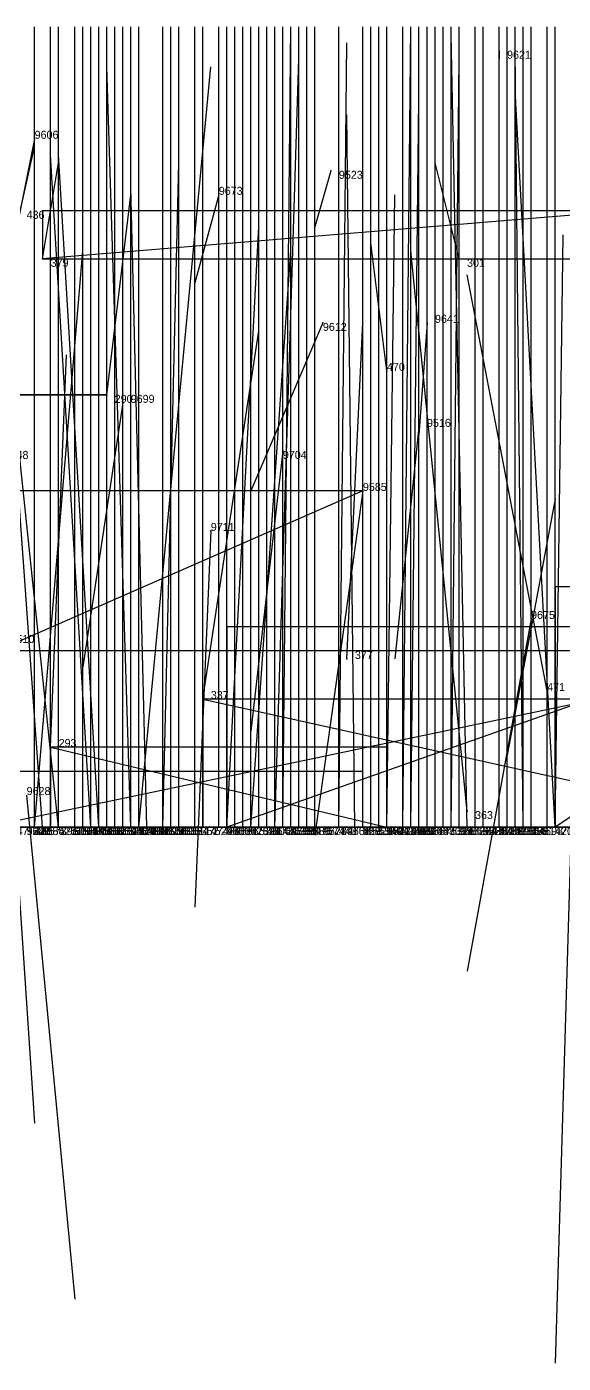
# Model space of a CAD drawing. Extents: x -0.07 to 1.1, y -0.07 to 1.1.
# Drawn here: x 0.26 to 0.327, y -0.067 to 0.1 of the extents above; entities that cross this region are included whole.
import ezdxf

# ---------------------------------------------------------------- set-up
doc = ezdxf.new("R2010")
doc.units = 0
for name, color, linetype in [('Clients', 3, 'CONTINUOUS'), ('Facilities', 3, 'CONTINUOUS'), ('Facilities_lines', 3, 'CONTINUOUS'), ('Min_max_boxes', 1, 'CONTINUOUS'), ('Normals', 1, 'CONTINUOUS'), ('Source_points', 5, 'CONTINUOUS'), ('Text', 3, 'CONTINUOUS')]:
    doc.layers.add(name, color=color, linetype=linetype)

msp = doc.modelspace()

# ---------------------------------------------------------------- linework, layer by layer
at = {"layer": 'Clients', "color": 5}
for p in [(0.262, 0.071), (0.261, 0, 0.256), (0.263, 0, 0.517), (0.264, 0, 0.17), (0.266, 0, 0.744), (0.266, 0, 0.737), (0.266, 0, 0.806), (0.266, 0, 0.857), (0.266, 0, 0.866), (0.267, 0, 0.543), (0.268, 0, 0.161), (0.268, 0, 0.25), (0.268, 0, 0.313), (0.269, 0, 0.419), (0.269, 0, 0.99), (0.27, 0, 0.338), (0.271, 0, 0.193), (0.272, 0, 0.22), (0.272, 0, 0.728), (0.273, 0, 0.41), (0.273, 0, 0.601), (0.273, 0, 0.954), (0.274, 0, 0.268), (0.274, 0, 0.513), (0.274, 0, 0.589), (0.275, 0, 0.987), (0.277, 0, 0.482), (0.277, 0, 0.983), (0.277, 0, 0.855), (0.278, 0, 0.207), (0.278, 0, 0.823), (0.278, 0, 0.819), (0.279, 0, 0.86), (0.281, 0, 0.409), (0.281, 0, 0.63), (0.282, 0, 0.354), (0.284, 0, 0.335), (0.284, 0, 0.358), (0.284, 0, 0.898), (0.285, 0, 0.225), (0.285, 0, 0.989), (0.286, 0, 0.342), (0.287, 0, 0.175), (0.288, 0, 0.651), (0.289, 0, 0.438), (0.289, 0, 0.617), (0.29, 0, 0.384), (0.291, 0, 0.413), (0.292, 0, 0.369), (0.292, 0, 0.493), (0.293, 0, 0.238), (0.293, 0, 0.211), (0.294, 0, 0.193), (0.294, 0, 0.615), (0.294, 0, 0.775), (0.295, 0, 0.467), (0.296, 0, 0.868), (0.299, 0, 0.226), (0.299, 0, 0.495), (0.302, 0, 0.213), (0.302, 0, 0.578), (0.303, 0, 0.584), (0.303, 0, 0.748), (0.304, 0, 0.595), (0.305, 0, 0.004), (0.305, 0, 0.106), (0.305, 0, 0.338), (0.305, 0, 0.4), (0.307, 0, 0.382), (0.307, 0, 0.727), (0.308, 0, 0.347), (0.308, 0, 0.452), (0.308, 0, 0.528), (0.309, 0, 0.847), (0.31, 0, 0.833), (0.311, 0, 0.113), (0.312, 0, 0.426), (0.312, 0, 0.683), (0.313, 0, 0.547), (0.313, 0, 0.95), (0.314, 0, 0.209), (0.314, 0, 0.351), (0.316, 0, 0.652), (0.317, 0, 0.314), (0.317, 0, 0.78), (0.317, 0, 0.776), (0.319, 0, 0.247), (0.319, 0, 0.321), (0.319, 0, 0.682), (0.32, 0, 0.21), (0.32, 0, 0.373), (0.32, 0, 0.486), (0.321, 0, 0.423), (0.322, 0, 0.772), (0.323, 0, 0.309), (0.323, 0, 0.373), (0.325, 0, 0.502), (0.326, 0, 0.209), (0.326, 0, 0.992), (0.326, 0, 0.778)]:
    msp.add_point(p, dxfattribs=at)
at = {"layer": 'Facilities', "color": 3}
for p in [(0.319, 0.097, 1), (0.261, 0.086, 1), (0.298, 0.082, 1), (0.284, 0.079, 1), (0.314, 0.071), (0.297, 0.063, 1), (0.31, 0.063, 1), (0.305, 0.057), (0.27, 0.054), (0.272, 0.053, 1), (0.309, 0.05, 1), (0.292, 0.047, 1), (0.302, 0.042, 1), (0.326, 0.041, 1), (0.283, 0.037, 1), (0.323, 0.026, 1), (0.3, 0.021), (0.325, 0.017), (0.282, 0.016), (0.263, 0.01), (0.315, 0.002), (0.261, 0, 0.018), (0.262, 0, 0.952), (0.264, 0, 0.958), (0.268, 0, 0.987), (0.271, 0, 0.095), (0.274, 0, 0.056), (0.286, 0, 0.12), (0.286, 0, 0.963), (0.288, 0, 0.009), (0.291, 0, 0.949), (0.292, 0, 0.92), (0.296, 0, 0.861), (0.299, 0, 0.941), (0.301, 0, 0.026), (0.307, 0, 0.083), (0.308, 0, 0.962), (0.315, 0, 0.932), (0.322, 0, 0.055), (0.322, 0, 0.09), (0.326, 0, 0.026)]:
    msp.add_point(p, dxfattribs=at)
at = {"layer": 'Facilities_lines', "color": 3}
for p, q in [((0.335, 0.077), (0.262, 0.071)), ((0.27, 0.054), (0.218, 0.054)), ((0.302, 0.042, 1), (0.222, 0.007, 1)), ((0.371, 0.03, 1), (0.326, 0, 0.992)), ((0.356, 0.025, 1), (0.285, 0, 0.989)), ((0.36, 0.022), (0.255, 0, 0.006)), ((0.282, 0.016), (0.354, 0, 0.017)), ((0.263, 0.01), (0.305, 0, 0.004)), ((0.117, 0, 0.426), (0.277, 0, 0.482)), ((0.118, 0, 0.272), (0.274, 0, 0.268)), ((0.129, 0, 0.562), (0.263, 0, 0.517)), ((0.129, 0, 0.562), (0.274, 0, 0.513)), ((0.129, 0, 0.562), (0.267, 0, 0.543)), ((0.129, 0, 0.562), (0.273, 0, 0.601)), ((0.129, 0, 0.562), (0.313, 0, 0.547)), ((0.129, 0, 0.562), (0.274, 0, 0.589)), ((0.134, 0, 0.34), (0.268, 0, 0.313)), ((0.134, 0, 0.34), (0.27, 0, 0.338)), ((0.134, 0, 0.34), (0.284, 0, 0.335)), ((0.134, 0, 0.34), (0.286, 0, 0.342)), ((0.296, 0, 0.861), (0.244, 0, 0.807)), ((0.296, 0, 0.861), (0.246, 0, 0.841)), ((0.296, 0, 0.861), (0.249, 0, 0.861)), ((0.296, 0, 0.861), (0.255, 0, 0.873)), ((0.258, 0, 0.119), (0.268, 0, 0.161)), ((0.258, 0, 0.119), (0.264, 0, 0.17)), ((0.258, 0, 0.119), (0.271, 0, 0.193)), ((0.258, 0, 0.119), (0.268, 0, 0.25)), ((0.258, 0, 0.119), (0.261, 0, 0.256)), ((0.264, 0, 0.958), (0.273, 0, 0.954)), ((0.296, 0, 0.861), (0.266, 0, 0.744)), ((0.296, 0, 0.861), (0.266, 0, 0.737)), ((0.296, 0, 0.861), (0.266, 0, 0.806)), ((0.296, 0, 0.861), (0.266, 0, 0.857)), ((0.296, 0, 0.861), (0.266, 0, 0.866)), ((0.268, 0, 0.987), (0.269, 0, 0.99)), ((0.39, 0, 0.4), (0.269, 0, 0.419)), ((0.286, 0, 0.12), (0.272, 0, 0.22)), ((0.296, 0, 0.861), (0.272, 0, 0.728)), ((0.39, 0, 0.4), (0.273, 0, 0.41)), ((0.286, 0, 0.963), (0.275, 0, 0.987)), ((0.308, 0, 0.962), (0.277, 0, 0.983)), ((0.296, 0, 0.861), (0.277, 0, 0.855)), ((0.286, 0, 0.12), (0.278, 0, 0.207)), ((0.296, 0, 0.861), (0.278, 0, 0.823)), ((0.296, 0, 0.861), (0.278, 0, 0.819)), ((0.296, 0, 0.861), (0.279, 0, 0.86)), ((0.39, 0, 0.4), (0.281, 0, 0.409)), ((0.43, 0, 0.635), (0.281, 0, 0.63)), ((0.39, 0, 0.4), (0.282, 0, 0.354)), ((0.39, 0, 0.4), (0.284, 0, 0.358)), ((0.296, 0, 0.861), (0.284, 0, 0.898)), ((0.286, 0, 0.12), (0.285, 0, 0.225)), ((0.286, 0, 0.12), (0.287, 0, 0.175)), ((0.286, 0, 0.12), (0.294, 0, 0.193)), ((0.286, 0, 0.12), (0.293, 0, 0.238)), ((0.286, 0, 0.12), (0.319, 0, 0.247)), ((0.286, 0, 0.12), (0.32, 0, 0.21)), ((0.286, 0, 0.12), (0.302, 0, 0.213)), ((0.286, 0, 0.12), (0.293, 0, 0.211)), ((0.286, 0, 0.12), (0.305, 0, 0.106)), ((0.286, 0, 0.12), (0.311, 0, 0.113)), ((0.286, 0, 0.12), (0.326, 0, 0.209)), ((0.286, 0, 0.12), (0.299, 0, 0.226)), ((0.286, 0, 0.12), (0.314, 0, 0.209)), ((0.43, 0, 0.635), (0.288, 0, 0.651)), ((0.39, 0, 0.4), (0.289, 0, 0.438)), ((0.43, 0, 0.635), (0.289, 0, 0.617)), ((0.39, 0, 0.4), (0.29, 0, 0.384)), ((0.39, 0, 0.4), (0.291, 0, 0.413)), ((0.39, 0, 0.4), (0.292, 0, 0.369)), ((0.39, 0, 0.4), (0.292, 0, 0.493)), ((0.43, 0, 0.635), (0.294, 0, 0.615)), ((0.296, 0, 0.861), (0.294, 0, 0.775)), ((0.39, 0, 0.4), (0.295, 0, 0.467)), ((0.296, 0, 0.861), (0.347, 0, 0.864)), ((0.296, 0, 0.861), (0.346, 0, 0.862)), ((0.296, 0, 0.861), (0.356, 0, 0.845)), ((0.296, 0, 0.861), (0.307, 0, 0.727)), ((0.296, 0, 0.861), (0.303, 0, 0.748)), ((0.296, 0, 0.861), (0.317, 0, 0.78)), ((0.296, 0, 0.861), (0.326, 0, 0.778)), ((0.296, 0, 0.861), (0.322, 0, 0.772)), ((0.296, 0, 0.861), (0.317, 0, 0.776)), ((0.296, 0, 0.861), (0.332, 0, 0.762)), ((0.296, 0, 0.861), (0.31, 0, 0.833)), ((0.296, 0, 0.861), (0.348, 0, 0.762)), ((0.296, 0, 0.861), (0.341, 0, 0.866)), ((0.296, 0, 0.861), (0.35, 0, 0.81)), ((0.296, 0, 0.861), (0.336, 0, 0.916)), ((0.296, 0, 0.861), (0.309, 0, 0.847)), ((0.296, 0, 0.861), (0.352, 0, 0.816)), ((0.296, 0, 0.861), (0.296, 0, 0.868)), ((0.39, 0, 0.4), (0.299, 0, 0.495)), ((0.299, 0, 0.941), (0.313, 0, 0.95)), ((0.43, 0, 0.635), (0.302, 0, 0.578)), ((0.43, 0, 0.635), (0.303, 0, 0.584)), ((0.43, 0, 0.635), (0.304, 0, 0.595)), ((0.39, 0, 0.4), (0.305, 0, 0.338)), ((0.39, 0, 0.4), (0.305, 0, 0.4)), ((0.39, 0, 0.4), (0.307, 0, 0.382)), ((0.39, 0, 0.4), (0.308, 0, 0.347)), ((0.39, 0, 0.4), (0.308, 0, 0.452)), ((0.39, 0, 0.4), (0.308, 0, 0.528)), ((0.39, 0, 0.4), (0.312, 0, 0.426)), ((0.43, 0, 0.635), (0.312, 0, 0.683)), ((0.39, 0, 0.4), (0.314, 0, 0.351)), ((0.43, 0, 0.635), (0.316, 0, 0.652)), ((0.39, 0, 0.4), (0.317, 0, 0.314)), ((0.39, 0, 0.4), (0.319, 0, 0.321)), ((0.43, 0, 0.635), (0.319, 0, 0.682)), ((0.39, 0, 0.4), (0.32, 0, 0.373)), ((0.39, 0, 0.4), (0.32, 0, 0.486)), ((0.39, 0, 0.4), (0.321, 0, 0.423)), ((0.39, 0, 0.4), (0.323, 0, 0.309)), ((0.39, 0, 0.4), (0.323, 0, 0.373)), ((0.39, 0, 0.4), (0.325, 0, 0.502))]:
    msp.add_line(p, q, dxfattribs=at)
at = {"layer": 'Min_max_boxes', "color": 1}
for p, q in [((0.335, 0.077), (0.262, 0.077)), ((0.262, 0.077), (0.262, 0.071)), ((0.335, 0.077), (0.262, 0.077)), ((0.262, 0.077), (0.262, 0.071)), ((0.262, 0.077), (0.262, 0.077)), ((0.262, 0.071), (0.335, 0.071)), ((0.262, 0.071), (0.335, 0.071)), ((0.262, 0.071), (0.262, 0.071)), ((0.218, 0.054), (0.27, 0.054)), ((0.27, 0.054), (0.218, 0.054)), ((0.218, 0.054), (0.27, 0.054)), ((0.27, 0.054), (0.218, 0.054)), ((0.27, 0.054), (0.27, 0.054)), ((0.27, 0.054), (0.27, 0.054)), ((0.27, 0.054), (0.27, 0.054)), ((0.27, 0.054), (0.27, 0.054)), ((0.302, 0.042, 1), (0.222, 0.042, 1)), ((0.302, 0.042, 1), (0.222, 0.042, 1)), ((0.302, 0.007, 1), (0.302, 0.042, 1)), ((0.302, 0.007, 1), (0.302, 0.042, 1)), ((0.302, 0.042, 1), (0.302, 0.042, 1)), ((0.371, 0.03, 0.992), (0.326, 0.03, 0.992)), ((0.326, 0.03, 0.992), (0.326, 0, 0.992)), ((0.371, 0.03, 1), (0.326, 0.03, 1)), ((0.326, 0.03, 1), (0.326, 0, 1)), ((0.326, 0.03, 0.992), (0.326, 0.03, 1)), ((0.356, 0.025, 0.989), (0.285, 0.025, 0.989)), ((0.285, 0.025, 0.989), (0.285, 0, 0.989)), ((0.356, 0.025, 1), (0.285, 0.025, 1)), ((0.285, 0.025, 1), (0.285, 0, 1)), ((0.285, 0.025, 0.989), (0.285, 0.025, 1)), ((0.36, 0.022), (0.255, 0.022)), ((0.36, 0.022, 0.006), (0.255, 0.022, 0.006)), ((0.354, 0.016), (0.282, 0.016)), ((0.282, 0.016), (0.282, 0)), ((0.354, 0.016, 0.017), (0.282, 0.016, 0.017)), ((0.282, 0.016, 0.017), (0.282, 0, 0.017)), ((0.282, 0.016), (0.282, 0.016, 0.017)), ((0.305, 0.01), (0.263, 0.01)), ((0.263, 0.01), (0.263, 0)), ((0.305, 0.01, 0.004), (0.263, 0.01, 0.004)), ((0.263, 0.01, 0.004), (0.263, 0, 0.004)), ((0.263, 0.01), (0.263, 0.01, 0.004)), ((0.305, 0), (0.305, 0.01)), ((0.305, 0, 0.004), (0.305, 0.01, 0.004)), ((0.305, 0.01), (0.305, 0.01, 0.004)), ((0.222, 0.007, 1), (0.302, 0.007, 1)), ((0.222, 0.007, 1), (0.302, 0.007, 1)), ((0.302, 0.007, 1), (0.302, 0.007, 1)), ((0.091, 0, 0.38), (0.277, 0, 0.38)), ((0.277, 0, 0.38), (0.091, 0, 0.38)), ((0.091, 0, 0.491), (0.277, 0, 0.491)), ((0.277, 0, 0.491), (0.091, 0, 0.491)), ((0.096, 0, 0.212), (0.274, 0, 0.212)), ((0.274, 0, 0.212), (0.096, 0, 0.212)), ((0.096, 0, 0.296), (0.274, 0, 0.296)), ((0.274, 0, 0.296), (0.096, 0, 0.296)), ((0.099, 0, 0.492), (0.313, 0, 0.492)), ((0.313, 0, 0.492), (0.099, 0, 0.492)), ((0.099, 0, 0.614), (0.313, 0, 0.614)), ((0.313, 0, 0.614), (0.099, 0, 0.614)), ((0.115, 0, 0.301), (0.286, 0, 0.301)), ((0.286, 0, 0.301), (0.115, 0, 0.301)), ((0.115, 0, 0.383), (0.286, 0, 0.383)), ((0.286, 0, 0.383), (0.115, 0, 0.383)), ((0.19, 0, 0.106), (0.271, 0, 0.106)), ((0.271, 0, 0.106), (0.19, 0, 0.106)), ((0.19, 0, 0.256), (0.271, 0, 0.256)), ((0.271, 0, 0.256), (0.19, 0, 0.256)), ((0.244, 0, 0.727), (0.356, 0, 0.727)), ((0.356, 0, 0.727), (0.244, 0, 0.727)), ((0.244, 0, 0.916), (0.356, 0, 0.916)), ((0.356, 0, 0.916), (0.244, 0, 0.916)), ((0.255, 0), (0.36, 0)), ((0.255, 0, 0.006), (0.36, 0, 0.006)), ((0.263, 0), (0.305, 0)), ((0.263, 0, 0.004), (0.305, 0, 0.004)), ((0.263, 0), (0.263, 0, 0.004)), ((0.264, 0, 0.954), (0.273, 0, 0.954)), ((0.273, 0, 0.954), (0.264, 0, 0.954)), ((0.264, 0, 0.954), (0.264, 0, 0.954)), ((0.264, 0, 0.958), (0.273, 0, 0.958)), ((0.273, 0, 0.958), (0.264, 0, 0.958)), ((0.264, 0, 0.958), (0.264, 0, 0.958)), ((0.264, 0, 0.954), (0.264, 0, 0.958)), ((0.264, 0, 0.954), (0.264, 0, 0.958)), ((0.268, 0, 0.987), (0.269, 0, 0.987)), ((0.269, 0, 0.987), (0.268, 0, 0.987)), ((0.268, 0, 0.987), (0.268, 0, 0.987)), ((0.268, 0, 0.99), (0.269, 0, 0.99)), ((0.269, 0, 0.99), (0.268, 0, 0.99)), ((0.268, 0, 0.99), (0.268, 0, 0.99)), ((0.268, 0, 0.987), (0.268, 0, 0.99)), ((0.268, 0, 0.987), (0.268, 0, 0.99)), ((0.269, 0, 0.247), (0.549, 0, 0.247)), ((0.549, 0, 0.247), (0.269, 0, 0.247)), ((0.269, 0, 0.247), (0.269, 0, 0.247)), ((0.269, 0, 0.528), (0.549, 0, 0.528)), ((0.549, 0, 0.528), (0.269, 0, 0.528)), ((0.269, 0, 0.528), (0.269, 0, 0.528)), ((0.269, 0, 0.247), (0.269, 0, 0.528)), ((0.269, 0, 0.247), (0.269, 0, 0.528)), ((0.269, 0, 0.987), (0.269, 0, 0.987)), ((0.269, 0, 0.99), (0.269, 0, 0.99)), ((0.269, 0, 0.987), (0.269, 0, 0.99)), ((0.269, 0, 0.987), (0.269, 0, 0.99)), ((0.271, 0, 0.106), (0.271, 0, 0.106)), ((0.271, 0, 0.256), (0.271, 0, 0.256)), ((0.271, 0, 0.106), (0.271, 0, 0.256)), ((0.271, 0, 0.106), (0.271, 0, 0.256)), ((0.272, 0, 0.106), (0.326, 0, 0.106)), ((0.326, 0, 0.106), (0.272, 0, 0.106)), ((0.272, 0, 0.106), (0.272, 0, 0.106)), ((0.272, 0, 0.247), (0.326, 0, 0.247)), ((0.326, 0, 0.247), (0.272, 0, 0.247)), ((0.272, 0, 0.247), (0.272, 0, 0.247)), ((0.272, 0, 0.106), (0.272, 0, 0.247)), ((0.272, 0, 0.106), (0.272, 0, 0.247)), ((0.273, 0, 0.954), (0.273, 0, 0.954)), ((0.273, 0, 0.958), (0.273, 0, 0.958)), ((0.273, 0, 0.954), (0.273, 0, 0.958)), ((0.273, 0, 0.954), (0.273, 0, 0.958)), ((0.274, 0, 0.212), (0.274, 0, 0.212)), ((0.274, 0, 0.296), (0.274, 0, 0.296)), ((0.274, 0, 0.212), (0.274, 0, 0.296)), ((0.274, 0, 0.212), (0.274, 0, 0.296)), ((0.275, 0, 0.963), (0.286, 0, 0.963)), ((0.286, 0, 0.963), (0.275, 0, 0.963)), ((0.275, 0, 0.963), (0.275, 0, 0.963)), ((0.275, 0, 0.987), (0.286, 0, 0.987)), ((0.286, 0, 0.987), (0.275, 0, 0.987)), ((0.275, 0, 0.987), (0.275, 0, 0.987)), ((0.275, 0, 0.963), (0.275, 0, 0.987)), ((0.275, 0, 0.963), (0.275, 0, 0.987)), ((0.277, 0, 0.38), (0.277, 0, 0.38)), ((0.277, 0, 0.491), (0.277, 0, 0.491)), ((0.277, 0, 0.38), (0.277, 0, 0.491)), ((0.277, 0, 0.38), (0.277, 0, 0.491)), ((0.277, 0, 0.962), (0.308, 0, 0.962)), ((0.308, 0, 0.962), (0.277, 0, 0.962)), ((0.277, 0, 0.962), (0.277, 0, 0.962)), ((0.277, 0, 0.983), (0.308, 0, 0.983)), ((0.308, 0, 0.983), (0.277, 0, 0.983)), ((0.277, 0, 0.983), (0.277, 0, 0.983)), ((0.277, 0, 0.962), (0.277, 0, 0.983)), ((0.277, 0, 0.962), (0.277, 0, 0.983)), ((0.281, 0, 0.504), (0.536, 0, 0.504)), ((0.536, 0, 0.504), (0.281, 0, 0.504)), ((0.281, 0, 0.504), (0.281, 0, 0.504)), ((0.281, 0, 0.751), (0.536, 0, 0.751)), ((0.536, 0, 0.751), (0.281, 0, 0.751)), ((0.281, 0, 0.751), (0.281, 0, 0.751)), ((0.281, 0, 0.504), (0.281, 0, 0.751)), ((0.281, 0, 0.504), (0.281, 0, 0.751)), ((0.282, 0), (0.354, 0)), ((0.282, 0, 0.017), (0.354, 0, 0.017)), ((0.282, 0), (0.282, 0, 0.017)), ((0.285, 0, 0.989), (0.356, 0, 0.989)), ((0.285, 0, 1), (0.356, 0, 1)), ((0.285, 0, 0.989), (0.285, 0, 1)), ((0.286, 0, 0.301), (0.286, 0, 0.301)), ((0.286, 0, 0.383), (0.286, 0, 0.383)), ((0.286, 0, 0.301), (0.286, 0, 0.383)), ((0.286, 0, 0.301), (0.286, 0, 0.383)), ((0.286, 0, 0.963), (0.286, 0, 0.963)), ((0.286, 0, 0.987), (0.286, 0, 0.987)), ((0.286, 0, 0.963), (0.286, 0, 0.987)), ((0.286, 0, 0.963), (0.286, 0, 0.987)), ((0.299, 0, 0.941), (0.313, 0, 0.941)), ((0.313, 0, 0.941), (0.299, 0, 0.941)), ((0.299, 0, 0.941), (0.299, 0, 0.941)), ((0.299, 0, 0.95), (0.313, 0, 0.95)), ((0.313, 0, 0.95), (0.299, 0, 0.95)), ((0.299, 0, 0.95), (0.299, 0, 0.95)), ((0.299, 0, 0.941), (0.299, 0, 0.95)), ((0.299, 0, 0.941), (0.299, 0, 0.95)), ((0.305, 0), (0.305, 0, 0.004)), ((0.308, 0, 0.962), (0.308, 0, 0.962)), ((0.308, 0, 0.983), (0.308, 0, 0.983)), ((0.308, 0, 0.962), (0.308, 0, 0.983)), ((0.308, 0, 0.962), (0.308, 0, 0.983)), ((0.313, 0, 0.492), (0.313, 0, 0.492)), ((0.313, 0, 0.614), (0.313, 0, 0.614)), ((0.313, 0, 0.492), (0.313, 0, 0.614)), ((0.313, 0, 0.492), (0.313, 0, 0.614)), ((0.313, 0, 0.941), (0.313, 0, 0.941)), ((0.313, 0, 0.95), (0.313, 0, 0.95)), ((0.313, 0, 0.941), (0.313, 0, 0.95)), ((0.313, 0, 0.941), (0.313, 0, 0.95)), ((0.326, 0, 0.106), (0.326, 0, 0.106)), ((0.326, 0, 0.247), (0.326, 0, 0.247)), ((0.326, 0, 0.106), (0.326, 0, 0.247)), ((0.326, 0, 0.106), (0.326, 0, 0.247)), ((0.326, 0, 0.992), (0.371, 0, 0.992)), ((0.326, 0, 1), (0.371, 0, 1)), ((0.326, 0, 0.992), (0.326, 0, 1))]:
    msp.add_line(p, q, dxfattribs=at)
at = {"layer": 'Normals', "color": 1}
for p, q in [((0.261, 0, 0.256), (0.261, 0.1, 0.256)), ((0.263, 0, 0.517), (0.263, 0.1, 0.517)), ((0.264, 0, 0.17), (0.264, 0.1, 0.17)), ((0.266, 0, 0.744), (0.266, 0.1, 0.744)), ((0.266, 0, 0.737), (0.266, 0.1, 0.737)), ((0.266, 0, 0.806), (0.266, 0.1, 0.806)), ((0.266, 0, 0.857), (0.266, 0.1, 0.857)), ((0.266, 0, 0.866), (0.266, 0.1, 0.866)), ((0.267, 0, 0.543), (0.267, 0.1, 0.543)), ((0.268, 0, 0.161), (0.268, 0.1, 0.161)), ((0.268, 0, 0.25), (0.268, 0.1, 0.25)), ((0.268, 0, 0.313), (0.268, 0.1, 0.313)), ((0.269, 0, 0.419), (0.269, 0.1, 0.419)), ((0.27, 0, 0.338), (0.27, 0.1, 0.338)), ((0.271, 0, 0.095), (0.271, 0.1, 0.1)), ((0.271, 0, 0.193), (0.271, 0.1, 0.193)), ((0.272, 0, 0.22), (0.272, 0.1, 0.22)), ((0.272, 0, 0.728), (0.272, 0.1, 0.728)), ((0.273, 0, 0.41), (0.273, 0.1, 0.41)), ((0.273, 0, 0.601), (0.273, 0.1, 0.601)), ((0.274, 0, 0.268), (0.274, 0.1, 0.268)), ((0.274, 0, 0.513), (0.274, 0.1, 0.513)), ((0.274, 0, 0.589), (0.274, 0.1, 0.589)), ((0.277, 0, 0.482), (0.277, 0.1, 0.482)), ((0.277, 0, 0.855), (0.277, 0.1, 0.855)), ((0.278, 0, 0.207), (0.278, 0.1, 0.207)), ((0.278, 0, 0.823), (0.278, 0.1, 0.823)), ((0.278, 0, 0.819), (0.278, 0.1, 0.819)), ((0.279, 0, 0.86), (0.279, 0.1, 0.86)), ((0.281, 0, 0.409), (0.281, 0.1, 0.409)), ((0.281, 0, 0.63), (0.281, 0.1, 0.63)), ((0.282, 0, 0.354), (0.282, 0.1, 0.354)), ((0.284, 0, 0.335), (0.284, 0.1, 0.335)), ((0.284, 0, 0.358), (0.284, 0.1, 0.358)), ((0.284, 0, 0.898), (0.284, 0.1, 0.898)), ((0.285, 0, 0.225), (0.285, 0.1, 0.225)), ((0.286, 0, 0.12), (0.286, 0.1, 0.12)), ((0.286, 0, 0.342), (0.286, 0.1, 0.342)), ((0.287, 0, 0.175), (0.287, 0.1, 0.175)), ((0.288, 0, 0.651), (0.288, 0.1, 0.651)), ((0.289, 0, 0.438), (0.289, 0.1, 0.438)), ((0.289, 0, 0.617), (0.289, 0.1, 0.617)), ((0.29, 0, 0.384), (0.29, 0.1, 0.384)), ((0.291, 0, 0.413), (0.291, 0.1, 0.413)), ((0.292, 0, 0.369), (0.292, 0.1, 0.369)), ((0.292, 0, 0.493), (0.292, 0.1, 0.493)), ((0.292, 0, 0.92), (0.293, 0.1, 0.918)), ((0.293, 0, 0.238), (0.293, 0.1, 0.238)), ((0.293, 0, 0.211), (0.293, 0.1, 0.211)), ((0.294, 0, 0.193), (0.294, 0.1, 0.193)), ((0.294, 0, 0.615), (0.294, 0.1, 0.615)), ((0.294, 0, 0.775), (0.294, 0.1, 0.775)), ((0.295, 0, 0.467), (0.295, 0.1, 0.467)), ((0.296, 0, 0.861), (0.296, 0.1, 0.861)), ((0.296, 0, 0.868), (0.296, 0.1, 0.868)), ((0.299, 0, 0.226), (0.299, 0.1, 0.226)), ((0.299, 0, 0.495), (0.299, 0.1, 0.495)), ((0.302, 0, 0.213), (0.302, 0.1, 0.213)), ((0.302, 0, 0.578), (0.302, 0.1, 0.578)), ((0.303, 0, 0.748), (0.303, 0.1, 0.748)), ((0.303, 0, 0.584), (0.303, 0.1, 0.584)), ((0.304, 0, 0.595), (0.304, 0.1, 0.595)), ((0.305, 0, 0.106), (0.305, 0.1, 0.106)), ((0.305, 0, 0.338), (0.305, 0.1, 0.338)), ((0.305, 0, 0.4), (0.305, 0.1, 0.4)), ((0.307, 0, 0.083), (0.308, 0.1, 0.087)), ((0.307, 0, 0.382), (0.307, 0.1, 0.382)), ((0.307, 0, 0.727), (0.307, 0.1, 0.727)), ((0.308, 0, 0.347), (0.308, 0.1, 0.347)), ((0.308, 0, 0.452), (0.308, 0.1, 0.452)), ((0.308, 0, 0.528), (0.308, 0.1, 0.528)), ((0.309, 0, 0.847), (0.309, 0.1, 0.847)), ((0.31, 0, 0.833), (0.31, 0.1, 0.833)), ((0.311, 0, 0.113), (0.311, 0.1, 0.113)), ((0.312, 0, 0.426), (0.312, 0.1, 0.426)), ((0.312, 0, 0.683), (0.312, 0.1, 0.683)), ((0.313, 0, 0.547), (0.313, 0.1, 0.547)), ((0.315, 0, 0.932), (0.313, 0.099, 0.922)), ((0.314, 0, 0.209), (0.314, 0.1, 0.209)), ((0.314, 0, 0.351), (0.314, 0.1, 0.351)), ((0.316, 0, 0.652), (0.316, 0.1, 0.652)), ((0.317, 0, 0.314), (0.317, 0.1, 0.314)), ((0.317, 0, 0.78), (0.317, 0.1, 0.78)), ((0.317, 0, 0.776), (0.317, 0.1, 0.776)), ((0.319, 0, 0.247), (0.319, 0.1, 0.247)), ((0.319, 0, 0.321), (0.319, 0.1, 0.321)), ((0.319, 0, 0.682), (0.319, 0.1, 0.682)), ((0.32, 0, 0.21), (0.32, 0.1, 0.21)), ((0.32, 0, 0.373), (0.32, 0.1, 0.373)), ((0.32, 0, 0.486), (0.32, 0.1, 0.486)), ((0.321, 0, 0.423), (0.321, 0.1, 0.423)), ((0.322, 0, 0.09), (0.322, 0.1, 0.093)), ((0.322, 0, 0.772), (0.322, 0.1, 0.772)), ((0.323, 0, 0.309), (0.323, 0.1, 0.309)), ((0.323, 0, 0.373), (0.323, 0.1, 0.373)), ((0.325, 0, 0.502), (0.325, 0.1, 0.502)), ((0.326, 0, 0.209), (0.326, 0.1, 0.209)), ((0.326, 0, 0.778), (0.326, 0.1, 0.778)), ((0.262, 0, 0.952), (0.255, 0.097, 0.929)), ((0.299, 0, 0.941), (0.3, 0.098, 0.922)), ((0.319, 0.097, 1), (0.319, 0.096, 1.1)), ((0.322, 0, 0.055), (0.321, 0.097, 0.077)), ((0.291, 0, 0.949), (0.294, 0.096, 0.919)), ((0.313, 0, 0.95), (0.314, 0.096, 0.922)), ((0.264, 0, 0.958), (0.254, 0.095, 0.929)), ((0.273, 0, 0.954), (0.27, 0.095, 0.924)), ((0.274, 0, 0.056), (0.283, 0.095, 0.087)), ((0.286, 0, 0.963), (0.286, 0.093, 0.927)), ((0.326, 0, 0.026), (0.321, 0.092, 0.064)), ((0.308, 0, 0.962), (0.309, 0.091, 0.92)), ((0.301, 0, 0.026), (0.3, 0.089, 0.073)), ((0.261, 0.086, 1), (0.259, 0.076, 1.099)), ((0.259, 0.076), (0.261, 0.085, 0.1)), ((0.268, 0, 0.987), (0.263, 0.084, 0.933)), ((0.269, 0, 0.99), (0.264, 0.084, 0.936)), ((0.262, 0.071), (0.264, 0.083, 0.099)), ((0.277, 0, 0.983), (0.279, 0.083, 0.927)), ((0.298, 0.082, 1), (0.296, 0.075, 1.1)), ((0.314, 0.071), (0.311, 0.083, 0.099)), ((0.27, 0.054), (0.273, 0.079, 0.097)), ((0.275, 0, 0.987), (0.273, 0.08, 0.928)), ((0.284, 0.079, 1), (0.281, 0.068, 1.099)), ((0.305, 0, 0.004), (0.306, 0.079, 0.066)), ((0.285, 0, 0.989), (0.289, 0.075, 0.923)), ((0.326, 0, 0.992), (0.327, 0.074, 0.925)), ((0.261, 0, 0.018), (0.267, 0.072, 0.087)), ((0.288, 0, 0.009), (0.293, 0.072, 0.078)), ((0.305, 0.057), (0.303, 0.073, 0.099)), ((0.315, 0.002), (0.308, 0.072, 0.071)), ((0.325, 0.017), (0.315, 0.069, 0.085)), ((0.282, 0.016), (0.289, 0.062, 0.089)), ((0.297, 0.063, 1), (0.288, 0.042, 1.097)), ((0.3, 0.021), (0.302, 0.063, 0.091)), ((0.31, 0.063, 1), (0.309, 0.049, 1.099)), ((0.263, 0.01), (0.265, 0.059, 0.087)), ((0.272, 0.053, 1), (0.267, 0.02, 1.094)), ((0.309, 0.05, 1), (0.306, 0.021, 1.096)), ((0.292, 0.047, 1), (0.288, 0.012, 1.094)), ((0.302, 0.042, 1), (0.296, -0.001, 1.09)), ((0.326, 0.041, 1), (0.32, 0.009, 1.095)), ((0.283, 0.037, 1), (0.281, -0.01, 1.088)), ((0.323, 0.026, 1), (0.315, -0.018, 1.089)), ((0.257, 0.023, 1), (0.261, -0.037, 1.079)), ((0.26, 0.004, 1), (0.266, -0.059, 1.077)), ((0.328, 0, 0.997), (0.326, -0.067, 1.072))]:
    msp.add_line(p, q, dxfattribs=at)
at = {"layer": 'Source_points', "color": 5}
for p in [(0.319, 0.097, 1), (0.261, 0.086, 1), (0.298, 0.082, 1), (0.284, 0.079, 1), (0.262, 0.071), (0.314, 0.071), (0.297, 0.063, 1), (0.31, 0.063, 1), (0.305, 0.057), (0.27, 0.054), (0.272, 0.053, 1), (0.309, 0.05, 1), (0.292, 0.047, 1), (0.302, 0.042, 1), (0.326, 0.041, 1), (0.283, 0.037, 1), (0.323, 0.026, 1), (0.3, 0.021), (0.325, 0.017), (0.282, 0.016), (0.263, 0.01), (0.315, 0.002), (0.261, 0, 0.018), (0.261, 0, 0.256), (0.262, 0, 0.952), (0.263, 0, 0.517), (0.264, 0, 0.17), (0.264, 0, 0.958), (0.266, 0, 0.744), (0.266, 0, 0.737), (0.266, 0, 0.806), (0.266, 0, 0.857), (0.266, 0, 0.866), (0.267, 0, 0.543), (0.268, 0, 0.161), (0.268, 0, 0.25), (0.268, 0, 0.313), (0.268, 0, 0.987), (0.269, 0, 0.419), (0.269, 0, 0.99), (0.27, 0, 0.338), (0.271, 0, 0.095), (0.271, 0, 0.193), (0.272, 0, 0.22), (0.272, 0, 0.728), (0.273, 0, 0.41), (0.273, 0, 0.601), (0.273, 0, 0.954), (0.274, 0, 0.056), (0.274, 0, 0.268), (0.274, 0, 0.513), (0.274, 0, 0.589), (0.275, 0, 0.987), (0.277, 0, 0.482), (0.277, 0, 0.983), (0.277, 0, 0.855), (0.278, 0, 0.207), (0.278, 0, 0.823), (0.278, 0, 0.819), (0.279, 0, 0.86), (0.281, 0, 0.409), (0.281, 0, 0.63), (0.282, 0, 0.354), (0.284, 0, 0.335), (0.284, 0, 0.358), (0.284, 0, 0.898), (0.285, 0, 0.225), (0.285, 0, 0.989), (0.286, 0, 0.12), (0.286, 0, 0.342), (0.286, 0, 0.963), (0.287, 0, 0.175), (0.288, 0, 0.009), (0.288, 0, 0.651), (0.289, 0, 0.438), (0.289, 0, 0.617), (0.29, 0, 0.384), (0.291, 0, 0.413), (0.291, 0, 0.949), (0.292, 0, 0.369), (0.292, 0, 0.493), (0.292, 0, 0.92), (0.293, 0, 0.238), (0.293, 0, 0.211), (0.294, 0, 0.193), (0.294, 0, 0.615), (0.294, 0, 0.775), (0.295, 0, 0.467), (0.296, 0, 0.861), (0.296, 0, 0.868), (0.299, 0, 0.226), (0.299, 0, 0.495), (0.299, 0, 0.941), (0.301, 0, 0.026), (0.302, 0, 0.213), (0.302, 0, 0.578), (0.303, 0, 0.748), (0.303, 0, 0.584), (0.304, 0, 0.595), (0.305, 0, 0.106), (0.305, 0, 0.004), (0.305, 0, 0.338), (0.305, 0, 0.4), (0.307, 0, 0.083), (0.307, 0, 0.382), (0.307, 0, 0.727), (0.308, 0, 0.347), (0.308, 0, 0.452), (0.308, 0, 0.528), (0.308, 0, 0.962), (0.309, 0, 0.847), (0.31, 0, 0.833), (0.311, 0, 0.113), (0.312, 0, 0.426), (0.312, 0, 0.683), (0.313, 0, 0.547), (0.313, 0, 0.95), (0.314, 0, 0.209), (0.314, 0, 0.351), (0.315, 0, 0.932), (0.316, 0, 0.652), (0.317, 0, 0.314), (0.317, 0, 0.78), (0.317, 0, 0.776), (0.319, 0, 0.247), (0.319, 0, 0.321), (0.319, 0, 0.682), (0.32, 0, 0.21), (0.32, 0, 0.373), (0.32, 0, 0.486), (0.321, 0, 0.423), (0.322, 0, 0.055), (0.322, 0, 0.09), (0.322, 0, 0.772), (0.323, 0, 0.309), (0.323, 0, 0.373), (0.325, 0, 0.502), (0.326, 0, 0.209), (0.326, 0, 0.026), (0.326, 0, 0.992), (0.326, 0, 0.778)]:
    msp.add_point(p, dxfattribs=at)

# ---------------------------------------------------------------- texts
at = {"layer": 'Text', "color": 3}
for s, p in [('9621', (0.32, 0.096, 1)), ('9606', (0.261, 0.086, 1)), ('9523', (0.299, 0.081, 1)), ('9673', (0.284, 0.079, 1)), ('436', (0.26, 0.076)), ('379', (0.263, 0.07)), ('301', (0.315, 0.07)), ('9641', (0.311, 0.063, 1)), ('9612', (0.297, 0.062, 1)), ('470', (0.305, 0.057)), ('290', (0.271, 0.053)), ('9699', (0.273, 0.053, 1)), ('9516', (0.31, 0.05, 1)), ('448', (0.258, 0.046)), ('9704', (0.292, 0.046, 1)), ('9585', (0.302, 0.042, 1)), ('9711', (0.283, 0.037, 1)), ('9675', (0.323, 0.026, 1)), ('9510', (0.258, 0.023, 1)), ('377', (0.301, 0.021)), ('337', (0.283, 0.016)), ('471', (0.325, 0.017)), ('293', (0.264, 0.01)), ('9628', (0.26, 0.004, 1)), ('363', (0.316, 0.001)), ('447', (0.258, -0.001, 0.119)), ('5277', (0.26, -0.001, 0.598)), ('5322', (0.26, -0.001, 0.741)), ('9646', (0.26, -0.001, 0.918)), ('4768', (0.261, -0.001, 0.256)), ('338', (0.261, -0.001, 0.018)), ('9573', (0.262, -0.001, 0.952)), ('427', (0.264, -0.001, 0.17)), ('5252', (0.264, -0.001, 0.517)), ('9629', (0.265, -0.001, 0.958)), ('5333', (0.266, -0.001, 0.737)), ('9624', (0.266, -0.001, 0.806)), ('9685', (0.266, -0.001, 0.857)), ('9705', (0.266, -0.001, 0.866)), ('5280', (0.267, -0.001, 0.543)), ('5297', (0.267, -0.001, 0.744)), ('4756', (0.268, -0.001, 0.313)), ('408', (0.269, -0.001, 0.161)), ('475', (0.269, -0.001, 0.25)), ('9619', (0.269, -0.001, 0.987)), ('4803', (0.27, -0.001, 0.419)), ('9651', (0.27, -0.001, 0.99)), ('465', (0.271, -0.001, 0.193)), ('4732', (0.271, -0.001, 0.338)), ('326', (0.271, -0.001, 0.095)), ('5326', (0.272, -0.001, 0.728)), ('445', (0.273, -0.001, 0.22)), ('9574', (0.273, -0.001, 0.954)), ('4737', (0.274, -0.001, 0.41)), ('417', (0.274, -0.001, 0.056)), ('5298', (0.274, -0.001, 0.601)), ('4695', (0.275, -0.001, 0.268)), ('5275', (0.275, -0.001, 0.513)), ('5347', (0.275, -0.001, 0.589)), ('9682', (0.276, -0.001, 0.987)), ('4765', (0.277, -0.001, 0.482)), ('9672', (0.277, -0.001, 0.855)), ('9560', (0.278, -0.001, 0.983)), ('451', (0.279, -0.001, 0.207)), ('9655', (0.279, -0.001, 0.823)), ('9683', (0.279, -0.001, 0.819)), ('9511', (0.28, -0.001, 0.86)), ('5352', (0.281, -0.001, 0.63)), ('4752', (0.282, -0.001, 0.409)), ('4748', (0.283, -0.001, 0.354)), ('4766', (0.285, -0.001, 0.335)), ('4800', (0.285, -0.001, 0.358)), ('455', (0.285, -0.001, 0.225)), ('9713', (0.285, -0.001, 0.898)), ('4787', (0.286, -0.001, 0.342)), ('369', (0.286, -0.001, 0.12)), ('9677', (0.286, -0.001, 0.963)), ('9696', (0.286, -0.001, 0.989)), ('478', (0.288, -0.001, 0.009)), ('323', (0.288, -0.001, 0.175)), ('5269', (0.288, -0.001, 0.651)), ('5296', (0.289, -0.001, 0.617)), ('4806', (0.29, -0.001, 0.438)), ('4721', (0.291, -0.001, 0.384)), ('9710', (0.291, -0.001, 0.949)), ('4753', (0.292, -0.001, 0.413)), ('4696', (0.293, -0.001, 0.369)), ('4797', (0.293, -0.001, 0.493)), ('9569', (0.293, -0.001, 0.92)), ('303', (0.294, -0.001, 0.238)), ('331', (0.294, -0.001, 0.193)), ('367', (0.294, -0.001, 0.211)), ('5286', (0.295, -0.001, 0.615)), ('9530', (0.295, -0.001, 0.775)), ('4767', (0.296, -0.001, 0.467)), ('9678', (0.297, -0.001, 0.861)), ('9721', (0.297, -0.001, 0.868)), ('443', (0.299, -0.001, 0.226)), ('4708', (0.3, -0.001, 0.495)), ('9657', (0.3, -0.001, 0.941)), ('468', (0.302, -0.001, 0.026)), ('357', (0.302, -0.001, 0.213)), ('5292', (0.302, -0.001, 0.578)), ('5339', (0.303, -0.001, 0.748)), ('5349', (0.304, -0.001, 0.584)), ('4713', (0.305, -0.001, 0.4)), ('351', (0.305, -0.001, 0.106)), ('372', (0.305, -0.001, 0.004)), ('5341', (0.305, -0.001, 0.595)), ('4692', (0.306, -0.001, 0.338)), ('4744', (0.307, -0.001, 0.382)), ('4764', (0.308, -0.001, 0.347)), ('5324', (0.308, -0.001, 0.727)), ('9653', (0.308, -0.001, 0.962)), ('289', (0.308, -0.001, 0.083)), ('4790', (0.309, -0.001, 0.452)), ('5314', (0.309, -0.001, 0.528)), ('9694', (0.309, -0.001, 0.847)), ('9667', (0.31, -0.001, 0.833)), ('4731', (0.312, -0.001, 0.426)), ('383', (0.312, -0.001, 0.113)), ('5308', (0.312, -0.001, 0.683)), ('5325', (0.313, -0.001, 0.547)), ('9586', (0.314, -0.001, 0.95)), ('458', (0.315, -0.001, 0.209)), ('4736', (0.315, -0.001, 0.351)), ('9722', (0.315, -0.001, 0.932)), ('5260', (0.317, -0.001, 0.652)), ('9528', (0.317, -0.001, 0.78)), ('9636', (0.317, -0.001, 0.776)), ('4773', (0.318, -0.001, 0.314)), ('4776', (0.319, -0.001, 0.321)), ('5268', (0.319, -0.001, 0.682)), ('288', (0.319, -0.001, 0.247)), ('4793', (0.32, -0.001, 0.373)), ('4780', (0.321, -0.001, 0.423)), ('4805', (0.321, -0.001, 0.486)), ('318', (0.321, -0.001, 0.21)), ('9616', (0.322, -0.001, 0.772)), ('4751', (0.323, -0.001, 0.373)), ('355', (0.323, -0.001, 0.055)), ('399', (0.323, -0.001, 0.09)), ('4698', (0.324, -0.001, 0.309)), ('420', (0.326, -0.001, 0.026)), ('4719', (0.326, -0.001, 0.502))]:
    msp.add_text(s, height=0.001, dxfattribs=at).set_placement(p)

doc.saveas('drawing.dxf')
